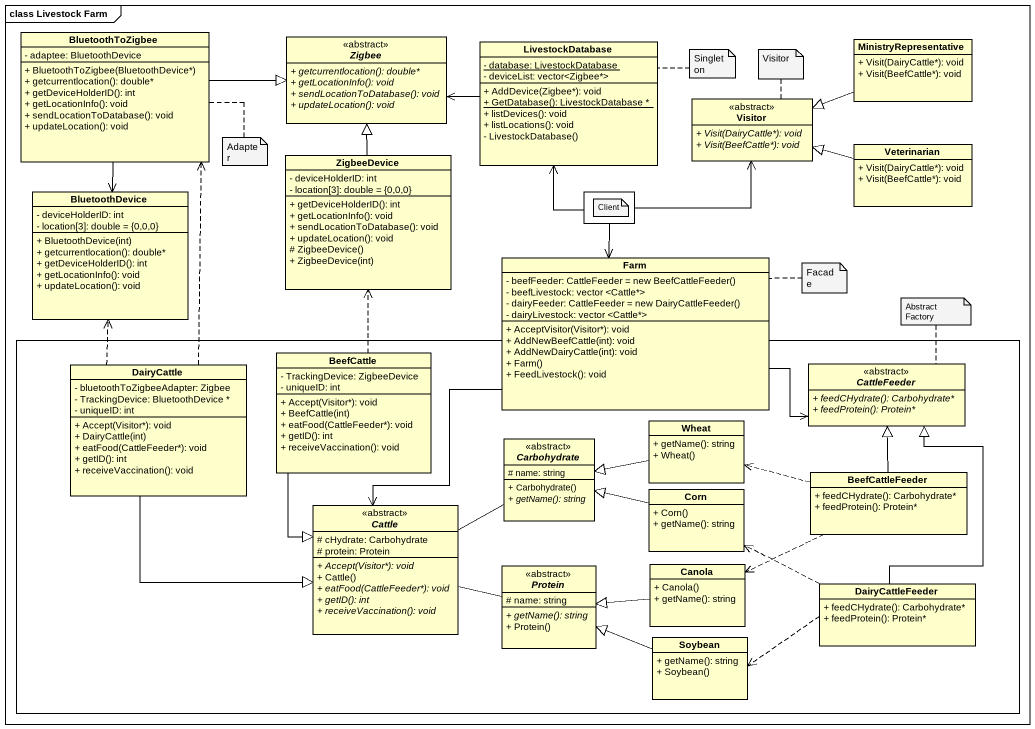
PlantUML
@startuml
mainframe class Livestock Farm
allowmixing
hide circle
hide empty members
skinparam classAttributeIconSize 0
class BluetoothToZigbee {
  - adaptee: BluetoothDevice
  + BluetoothToZigbee(BluetoothDevice*)
  + getcurrentlocation(): double*
  + getDeviceHolderID(): int
  + getLocationInfo(): void
  + sendLocationToDatabase(): void
  + updateLocation(): void
}
abstract class Zigbee <<abstract>> {
  {abstract} + getcurrentlocation(): double*
  {abstract} + getLocationInfo(): void
  {abstract} + sendLocationToDatabase(): void
  {abstract} + updateLocation(): void
}
class LivestockDatabase {
  {static} - database: LivestockDatabase
  - deviceList: vector<Zigbee*>
  + AddDevice(Zigbee*): void
  {static} + GetDatabase(): LivestockDatabase *
  + listDevices(): void
  + listLocations(): void
  - LivestockDatabase()
}
class MinistryRepresentative {
  + Visit(DairyCattle*): void
  + Visit(BeefCattle*): void
}
class Visitor <<abstract>> {
  {abstract} + Visit(DairyCattle*): void
  {abstract} + Visit(BeefCattle*): void
}
class ZigbeeDevice {
  - deviceHolderID: int
  - location[3]: double = {0,0,0}
  + getDeviceHolderID(): int
  + getLocationInfo(): void
  + sendLocationToDatabase(): void
  + updateLocation(): void
  # ZigbeeDevice()
  + ZigbeeDevice(int)
}
class Veterinarian {
  + Visit(DairyCattle*): void
  + Visit(BeefCattle*): void
}
class BluetoothDevice {
  - deviceHolderID: int
  - location[3]: double = {0,0,0}
  + BluetoothDevice(int)
  + getcurrentlocation(): double*
  + getDeviceHolderID(): int
  + getLocationInfo(): void
  + updateLocation(): void
}
rectangle " " as rectangle1
class Farm {
  {field} - beefFeeder: CattleFeeder = new BeefCattleFeeder()
  - beefLivestock: vector <Cattle*>
  {field} - dairyFeeder: CattleFeeder = new DairyCattleFeeder()
  - dairyLivestock: vector <Cattle*>
  + AcceptVisitor(Visitor*): void
  + AddNewBeefCattle(int): void
  + AddNewDairyCattle(int): void
  + Farm()
  + FeedLivestock(): void
}
rectangle " " as rectangle2 {
  class DairyCattle {
    - bluetoothToZigbeeAdapter: Zigbee
    - TrackingDevice: BluetoothDevice *
    - uniqueID: int
    + Accept(Visitor*): void
    + DairyCattle(int)
    + eatFood(CattleFeeder*): void
    + getID(): int
    + receiveVaccination(): void
  }
  class BeefCattle {
    - TrackingDevice: ZigbeeDevice
    - uniqueID: int
    + Accept(Visitor*): void
    + BeefCattle(int)
    + eatFood(CattleFeeder*): void
    + getID(): int
    + receiveVaccination(): void
  }
  abstract class CattleFeeder <<abstract>> {
    {abstract} + feedCHydrate(): Carbohydrate*
    {abstract} + feedProtein(): Protein*
  }
  abstract class Carbohydrate <<abstract>> {
    # name: string
    + Carbohydrate()
    {abstract} + getName(): string
  }
  class Wheat {
    + getName(): string
    + Wheat()
  }
  class Corn {
    + Corn()
    + getName(): string
  }
  class BeefCattleFeeder {
    + feedCHydrate(): Carbohydrate*
    + feedProtein(): Protein*
  }
  abstract class Cattle <<abstract>> {
    # cHydrate: Carbohydrate
    # protein: Protein
    {abstract} + Accept(Visitor*): void
    + Cattle()
    {abstract} + eatFood(CattleFeeder*): void
    {abstract} + getID(): int
    {abstract} + receiveVaccination(): void
  }
  abstract class Protein <<abstract>> {
    # name: string
    {abstract} + getName(): string
    + Protein()
  }
  class Canola {
    + Canola()
    + getName(): string
  }
  class DairyCattleFeeder {
    + feedCHydrate(): Carbohydrate*
    + feedProtein(): Protein*
  }
  class Soybean {
    + getName(): string
    + Soybean()
  }
}
BluetoothToZigbee -right-|> Zigbee
BluetoothToZigbee --> BluetoothDevice
LivestockDatabase -left-> Zigbee
MinistryRepresentative -left-|> Visitor
ZigbeeDevice -up-|> Zigbee
Veterinarian -left-|> Visitor
rectangle1 -up-> LivestockDatabase
rectangle1 -right-> Visitor
rectangle1 --> Farm
Farm -right-> CattleFeeder
Farm --> Cattle
DairyCattle .up.> BluetoothToZigbee
DairyCattle .up.> BluetoothDevice
DairyCattle --|> Cattle
BeefCattle .up.> ZigbeeDevice
BeefCattle --|> Cattle
Carbohydrate -left- Cattle
Wheat -left-|> Carbohydrate
Corn -left-|> Carbohydrate
BeefCattleFeeder -up-|> CattleFeeder
BeefCattleFeeder .left.> Wheat
BeefCattleFeeder .left.> Canola
Protein -left- Cattle
Canola -left-|> Protein
DairyCattleFeeder -up-|> CattleFeeder
DairyCattleFeeder .left.> Corn
DairyCattleFeeder .left.> Soybean
Soybean -left-|> Protein
note right of LivestockDatabase : Singleton
note top of Visitor : Visitor
note right of BluetoothToZigbee : Adapter
note as N4
  Client
end note
note right of Farm : Facade
note top of CattleFeeder : Abstract Factory
@enduml
